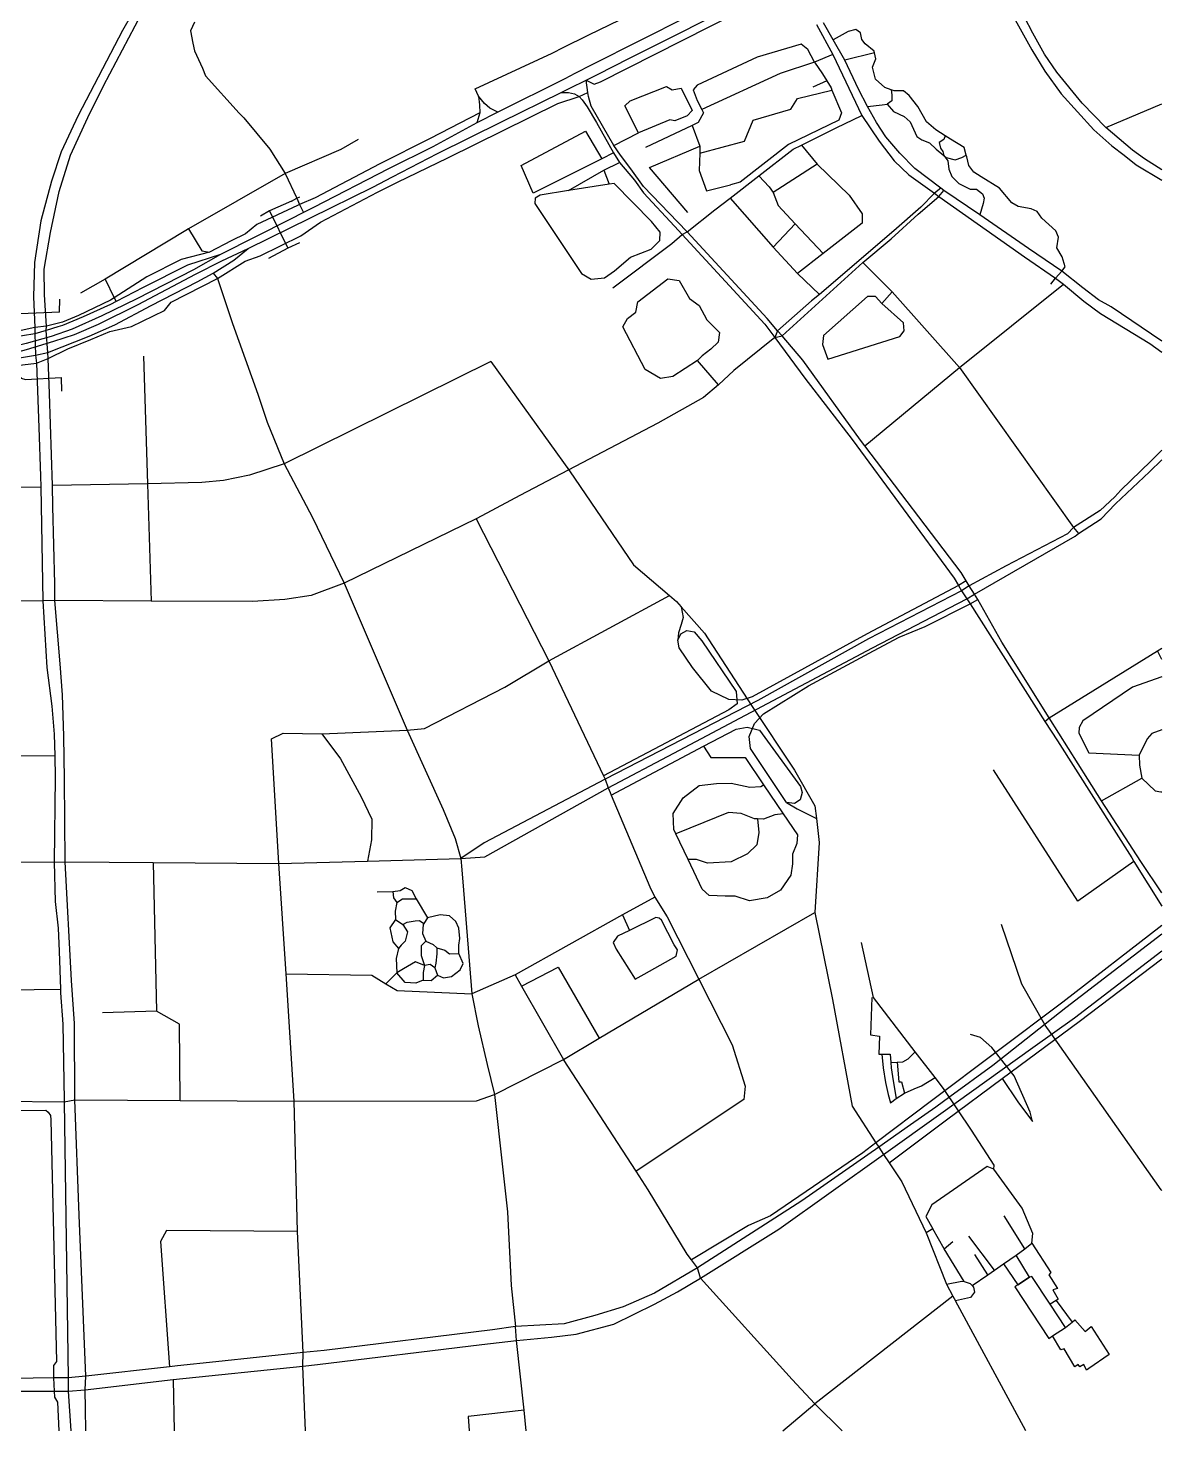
# Model space of a CAD drawing. Header units: inches. Extents: x 13375314 to 13382794, y 3537719 to 3542219.
# Drawn here: x 13380884 to 13382794, y 3537719 to 3540082 of the extents above; entities that cross this region are included whole.
import ezdxf

# ---------------------------------------------------------------- set-up
doc = ezdxf.new("R2010")
doc.units = ezdxf.units.IN
doc.header["$MEASUREMENT"] = 0

msp = doc.modelspace()

# ---------------------------------------------------------------- linework, layer by layer
for points in [[(13381843.2, 3540003.9), (13381897.1, 3540031.1), (13382102, 3540134.3), (13382160, 3540161.4), (13382301.6, 3540222.9), (13382476.9, 3540301.3)], [(13382294.1, 3540239.1), (13382157.6, 3540178), (13382074.7, 3540142), (13381833.9, 3540020.1)], [(13381824.3, 3539993.9), (13381837.9, 3539987.3), (13381848.1, 3539991.3), (13382032.5, 3540084.3), (13382162.2, 3540149.8), (13382180.3, 3540155.8), (13382195.5, 3540163.7), (13382236.2, 3540183.9)], [(13382510.1, 3540161), (13382546.8, 3540095.9), (13382574.6, 3540045.3), (13382596.8, 3540009.1), (13382624.1, 3539971.1), (13382679.1, 3539910.7), (13382709.7, 3539883.7), (13382730.1, 3539867.6)], [(13382744.1, 3539876.1), (13382699.3, 3539914.6), (13382659.7, 3539955.2), (13382617.1, 3540007.6), (13382595.8, 3540038), (13382576.4, 3540073.1), (13382562.3, 3540100.1), (13382549.7, 3540123.4), (13382527.5, 3540166.3)], [(13381075.7, 3540134.9), (13381043.3, 3540077.8), (13380968.6, 3539934.5), (13380939.9, 3539873.5), (13380923.7, 3539823.9), (13380905.9, 3539757.1), (13380895.3, 3539687.2), (13380893.1, 3539629.2), (13380895.4, 3539577.8), (13380895.8, 3539566.7)], [(13381642.6, 3539967.2), (13381637, 3539979.4), (13381767.1, 3540039.7), (13381769.3, 3540040.8), (13381784.1, 3540048.4), (13381828.8, 3540070.3), (13381880.6, 3540096), (13381984.5, 3540145.5), (13381992, 3540146.1), (13382008.4, 3540122.8)], [(13380914.7, 3539572.3), (13380915.2, 3539579.7), (13380911.7, 3539632.4), (13380911.4, 3539675.7), (13380921.7, 3539737.4), (13380936.6, 3539806.4), (13380955.4, 3539867.7), (13380984.6, 3539931.5), (13381011.4, 3539984.7), (13381085.9, 3540126.2)], [(13381164.5, 3540091.6), (13381157.9, 3540077), (13381161.9, 3540056.7), (13381164.5, 3540043.3), (13381177.7, 3540014.1), (13381183.3, 3540001.7), (13381239.9, 3539938.8), (13381247.8, 3539930.5), (13381291.1, 3539877.9), (13381317.2, 3539836.8), (13381336.7, 3539795.2), (13381341.6, 3539784.8), (13381348, 3539771.1)], [(13382212.2, 3540087.7), (13382239.8, 3540037.4), (13382288.4, 3539934.7), (13382317.6, 3539891.5), (13382343, 3539858.3), (13382367.5, 3539834.9), (13382410.6, 3539803.8), (13382418.3, 3539798.3), (13382562.5, 3539696.7), (13382614.8, 3539660.6), (13382627.9, 3539650.4), (13382662.5, 3539621.7)], [(13382660.4, 3539644.5), (13382625.3, 3539672.2), (13382569.4, 3539710.8), (13382487.1, 3539767.4), (13382426.5, 3539808.2), (13382421.5, 3539812.4), (13382377.6, 3539845.5), (13382352.7, 3539871.1), (13382329.1, 3539898.6), (13382313.3, 3539923), (13382297.7, 3539950), (13382282.8, 3539978.8), (13382259.7, 3540028), (13382240, 3540061.8), (13382224.1, 3540090.6)], [(13382630.8, 3539679.7), (13382625.7, 3539696.4), (13382617.1, 3539711.6), (13382619.5, 3539729.9), (13382615, 3539740.6), (13382591.4, 3539761.8), (13382583.6, 3539773.1), (13382573.5, 3539777.6), (13382551.7, 3539781.5), (13382541.2, 3539787.5), (13382520.3, 3539812.3), (13382489.6, 3539831.4), (13382477, 3539839.1), (13382468.7, 3539850.2), (13382465.1, 3539864.8), (13382464.2, 3539867.9), (13382460.6, 3539880.9), (13382437.6, 3539894.7), (13382428.5, 3539900.5), (13382412.8, 3539910.5), (13382397.6, 3539923.9), (13382382.7, 3539949.9), (13382368.3, 3539968.1), (13382358.8, 3539975.9), (13382342.7, 3539976.2), (13382337.7, 3539977.9), (13382327.4, 3539981.6), (13382311.6, 3539995.9), (13382306.2, 3540016.2), (13382312.2, 3540030.2), (13382309.9, 3540039.9), (13382309.2, 3540042.8), (13382294, 3540055.3), (13382288.6, 3540062.8), (13382285.9, 3540074.1), (13382278.2, 3540079.5), (13382265.3, 3540075.9), (13382240, 3540061.8)], [(13382208.7, 3540024.3), (13382197.2, 3540045.6), (13382186.2, 3540054.7), (13382112.2, 3540033), (13382010.9, 3539985.7), (13382004.2, 3539977.9), (13382010.9, 3539959.7), (13382018.7, 3539944.9), (13382021.9, 3539938.9), (13382012.9, 3539922.7), (13382002.8, 3539917.9), (13381924.2, 3539880.5)], [(13382239.8, 3540037.4), (13382208.7, 3540024.3), (13382222.1, 3540005), (13382229.3, 3539993.1), (13382236.7, 3539981), (13382238.1, 3539977.4), (13382254.4, 3539938.9), (13382249.6, 3539926.6), (13382164.9, 3539885.7), (13382083.4, 3539822.6), (13382067.2, 3539817.9)], [(13382309.9, 3540039.9), (13382259.7, 3540028)], [(13381833.9, 3540020.1), (13381804.9, 3540005.1), (13381788.3, 3539996.3), (13381675.4, 3539940.3), (13381640.1, 3539922), (13381565.7, 3539882.1)], [(13382208.7, 3540024.3), (13382150.8, 3540005.1), (13382018.7, 3539944.9)], [(13381574, 3539870.7), (13381681.5, 3539924.2), (13381781.9, 3539973.6), (13381796.7, 3539980.8), (13381824.3, 3539993.9), (13381843.2, 3540003.9)], [(13381827.9, 3539966.4), (13381826.9, 3539973.2), (13381824.3, 3539993.9)], [(13382229.3, 3539993.1), (13382205.8, 3539982.6)], [(13381590.9, 3539863.5), (13381776.6, 3539955), (13381812.2, 3539966.6), (13381826.9, 3539973.2)], [(13381642.6, 3539967.2), (13381644.6, 3539952.8), (13381644.8, 3539939.1), (13381640.1, 3539922)], [(13381675.4, 3539940.3), (13381662.1, 3539946.8), (13381653, 3539954.9), (13381642.6, 3539967.2)], [(13381781.9, 3539973.6), (13381794.4, 3539973.6), (13381804.3, 3539971.3), (13381812.2, 3539966.6), (13381817.3, 3539961)], [(13381832.6, 3539950.1), (13381827.9, 3539966.4)], [(13381870.8, 3539884.2), (13381912.3, 3539905.2), (13381889.3, 3539950.8), (13381898.2, 3539959.1), (13381959.3, 3539983.4), (13381968.9, 3539977.6), (13381984, 3539980.7), (13382002.8, 3539943.3), (13381994.3, 3539934), (13381973.3, 3539925.4), (13381964.8, 3539927.5), (13381912.3, 3539905.2)], [(13382015.4, 3539871.1), (13382091, 3539891.2), (13382105.5, 3539926.7), (13382168.6, 3539945.2), (13382180, 3539963.3), (13382238.1, 3539977.4)], [(13382337.7, 3539977.9), (13382338.8, 3539969.6), (13382338.8, 3539959.2), (13382331, 3539953.8)], [(13381817.3, 3539961), (13381825.6, 3539949.2)], [(13381825.6, 3539949.2), (13381841.7, 3539923), (13381870, 3539871.5), (13381880.1, 3539855.4), (13381905.4, 3539825.5), (13381920.7, 3539804.4), (13381973, 3539748.5), (13381986.1, 3539734.2), (13382125.2, 3539583), (13382141.7, 3539560.6), (13382192.4, 3539492.2), (13382272.2, 3539389), (13382444, 3539155.1), (13382451.2, 3539142.9), (13382456.2, 3539134.2), (13382465.4, 3539120.7)], [(13382469.3, 3539142.4), (13382464.2, 3539150.9), (13382455.9, 3539164.8), (13382293.2, 3539378.5), (13382286, 3539387.9), (13382189.2, 3539522.5), (13382154.1, 3539563.3), (13382146.4, 3539572.2), (13382129, 3539592.5), (13381994, 3539738.4), (13381978.8, 3539754.8), (13381920.9, 3539814.9), (13381899.4, 3539844.8), (13381882.2, 3539867.7), (13381870.8, 3539884.2), (13381832.6, 3539950.1)], [(13382297.7, 3539950), (13382322.7, 3539952.6), (13382331, 3539953.8), (13382341.5, 3539941.5), (13382360, 3539933.2), (13382370.1, 3539923.9), (13382381.2, 3539899.4), (13382389.5, 3539893.8), (13382402.4, 3539888.4), (13382413.7, 3539877.9), (13382426.5, 3539867.4), (13382430.7, 3539863.9), (13382445.4, 3539859.7), (13382456.7, 3539863.9), (13382464.2, 3539867.9)], [(13382699.3, 3539914.6), (13382793.8, 3539954.3)], [(13381644.8, 3539939.1), (13381561.4, 3539896)], [(13381869.1, 3539644.4), (13381968.6, 3539719.3), (13381986.1, 3539734.2), (13381994, 3539738.4), (13382041.1, 3539775.8), (13382066.5, 3539795.5), (13382115.2, 3539833.2), (13382172.9, 3539878), (13382186.8, 3539884.9), (13382245.1, 3539913.8), (13382288.4, 3539934.7)], [(13382002.8, 3539917.9), (13382015.7, 3539883), (13382015.4, 3539871.1), (13382014.5, 3539842), (13382026.7, 3539807.7), (13382067.2, 3539817.9)], [(13381440.1, 3539894.3), (13381411.2, 3539877.1), (13381317.2, 3539836.8), (13381154.6, 3539743.6), (13381149.8, 3539740.8), (13381014.2, 3539659), (13380972.4, 3539635.1)], [(13381561.4, 3539896), (13381476.6, 3539853)], [(13381870, 3539871.5), (13381850.3, 3539861.7), (13381734.8, 3539803.7), (13381714.7, 3539850.3), (13381823.1, 3539908), (13381850.3, 3539861.7)], [(13382428.5, 3539900.5), (13382426.3, 3539894.1), (13382418.5, 3539889), (13382420.9, 3539879.4), (13382425.1, 3539873.8), (13382426.5, 3539867.4), (13382433.1, 3539858.2), (13382435.2, 3539844.5), (13382440, 3539831.7), (13382451.7, 3539820.3), (13382471.1, 3539810.8), (13382481.5, 3539810.5), (13382491.4, 3539802.7), (13382494.6, 3539795.2), (13382492.9, 3539786.6), (13382487.1, 3539767.4)], [(13381565.7, 3539882.1), (13381491, 3539844.8)], [(13381497.8, 3539831.3), (13381574, 3539870.7)], [(13381995.6, 3539771.5), (13381930.6, 3539847.1), (13382015.7, 3539883)], [(13382186.8, 3539884.9), (13382213.2, 3539852.5), (13382266.9, 3539800.6), (13382289, 3539768.9), (13382289, 3539753.4), (13382223.5, 3539702.3), (13382180.3, 3539668.6)], [(13382764.4, 3539861.6), (13382744.1, 3539876.1)], [(13381476.6, 3539853), (13381367.6, 3539796.2), (13381341.6, 3539784.8), (13381338, 3539783.2), (13381269.5, 3539750.9), (13381250.2, 3539735.1), (13381226.5, 3539723.3), (13381189.9, 3539704.6), (13381142.1, 3539692.2), (13381084.4, 3539663.1), (13381029.4, 3539627.6), (13381023.1, 3539623.6), (13380969.2, 3539598), (13380942.2, 3539586.5), (13380915.2, 3539579.7), (13380895.4, 3539577.8), (13380862.5, 3539570.3), (13380826.4, 3539562.2), (13380794.9, 3539555.4), (13380761.6, 3539549.6), (13380755.2, 3539548.4)], [(13381506.3, 3539822.4), (13381590.9, 3539863.5)], [(13381794.3, 3539808.5), (13381854.1, 3539842.5), (13381880.1, 3539855.4)], [(13382213.2, 3539852.5), (13382139.1, 3539804.8)], [(13382730.1, 3539867.6), (13382750.3, 3539851.5)], [(13382750.3, 3539851.5), (13382793.8, 3539825.8)], [(13382793.8, 3539843.3), (13382764.4, 3539861.6)], [(13381491, 3539844.8), (13381365.1, 3539779.7), (13381348, 3539771.1), (13381324.9, 3539759.6), (13381208.2, 3539700.5)], [(13381255, 3539710.6), (13381464.9, 3539813.9), (13381497.8, 3539831.3)], [(13381472.5, 3539805.7), (13381506.3, 3539822.4)], [(13381854.1, 3539842.5), (13381863, 3539819.1)], [(13382115.2, 3539833.2), (13382132.5, 3539814.3), (13382139.1, 3539804.8), (13382147.5, 3539783.3), (13382176.4, 3539752.4), (13382223.5, 3539702.3)], [(13380898.4, 3539517.2), (13380917.9, 3539525.1), (13380951.2, 3539541.7), (13380989.9, 3539557.4), (13381022.1, 3539570.7), (13381058.4, 3539579), (13381114.1, 3539606.1), (13381125.4, 3539620), (13381203.1, 3539659.8), (13381249.7, 3539689.5), (13381275.3, 3539698.1), (13381343.4, 3539731.7), (13381376.7, 3539755.1), (13381472.5, 3539805.7)], [(13381898.9, 3539696.2), (13381933.6, 3539709.6), (13381948.1, 3539723.8), (13381948.9, 3539738.3), (13381934.3, 3539756.1), (13381871.3, 3539819.9), (13381863, 3539819.1), (13381794.3, 3539808.5), (13381746.8, 3539800.6), (13381738.5, 3539795.1), (13381737.7, 3539786.4), (13381816.5, 3539668.6), (13381832.3, 3539658.8), (13381855.1, 3539661.1), (13381872.1, 3539672.9), (13381898.9, 3539696.2)], [(13382421.5, 3539812.4), (13382410.6, 3539803.8), (13382387.7, 3539780.5), (13382342.1, 3539740.4), (13382217.3, 3539633.2), (13382203.9, 3539622.5), (13382146.4, 3539572.2), (13382141.7, 3539560.6)], [(13382141.7, 3539560.6), (13382154.1, 3539563.3), (13382290.2, 3539687), (13382337.9, 3539726.7), (13382383.5, 3539768.3), (13382418.3, 3539798.3), (13382426.5, 3539808.2)], [(13381327.9, 3539790.5), (13381290.6, 3539773.8), (13381275.8, 3539764.8)], [(13381327.9, 3539790.5), (13381336.7, 3539795.2), (13381341.7, 3539797.8)], [(13382066.5, 3539795.5), (13382139.1, 3539712.8), (13382180.3, 3539668.6), (13382217.3, 3539633.2)], [(13381290.6, 3539773.8), (13381321.7, 3539711.4)], [(13382176.4, 3539752.4), (13382139.1, 3539712.8)], [(13381154.6, 3539743.6), (13381176.9, 3539706.9), (13381189.9, 3539704.6)], [(13380917.6, 3539535.7), (13380987.1, 3539562.8), (13381030.4, 3539582.1), (13381091.7, 3539614.5), (13381169.1, 3539654.6), (13381195.9, 3539668.8), (13381230.7, 3539691.2), (13381255, 3539710.6)], [(13381166.2, 3539667.4), (13381210.7, 3539689.6), (13381255, 3539710.6)], [(13381341.3, 3539720.2), (13381321.7, 3539711.4), (13381289.2, 3539693.8)], [(13381208.2, 3539700.5), (13381152.7, 3539682.6), (13381077.9, 3539645.2), (13381032.5, 3539621.3), (13381023.1, 3539616.4), (13380977.2, 3539595.3), (13380942.1, 3539580.8), (13380934.3, 3539578.4), (13380914.7, 3539572.3)], [(13381208.2, 3539700.5), (13381162.8, 3539674.6)], [(13382290.2, 3539687), (13382339.6, 3539637.7), (13382453.1, 3539510), (13382645, 3539240.8), (13382653.3, 3539230.5)], [(13381162.8, 3539674.6), (13381067.3, 3539625.7), (13381008.3, 3539597.4), (13380958.2, 3539574.7), (13380923.1, 3539562.3), (13380881.1, 3539550.4), (13380849.3, 3539542.7), (13380821, 3539537.2), (13380792.6, 3539533.8), (13380736.8, 3539527.3), (13380693.2, 3539523.9), (13380634.8, 3539520.3), (13380558.1, 3539515.3), (13380479.3, 3539507.7), (13380429.9, 3539507)], [(13380443.6, 3539479.5), (13380499.8, 3539487.5), (13380564.8, 3539495.5), (13380642.9, 3539504.4), (13380689.8, 3539511.3), (13380720.9, 3539516.6), (13380748.3, 3539519.6), (13380794.5, 3539523.7), (13380826.7, 3539528), (13380852.5, 3539532.9), (13380881.7, 3539540.3), (13380927.8, 3539554.4), (13380962.2, 3539565.7), (13381003, 3539583.1), (13381069.8, 3539616.5), (13381166.2, 3539667.4)], [(13381014.2, 3539659), (13381029.4, 3539627.6), (13381032.5, 3539621.3)], [(13381195.9, 3539668.8), (13381203.1, 3539659.8), (13381228.4, 3539584.2), (13381271.1, 3539465.5), (13381287.1, 3539418), (13381315.3, 3539348.1), (13381363.5, 3539257.6), (13381416.8, 3539146.9), (13381522.8, 3538899.3), (13381583.1, 3538765.6), (13381603.3, 3538717), (13381612.8, 3538683.2)], [(13382046.8, 3539481.2), (13382011.5, 3539522.1), (13381969.9, 3539495.1), (13381949.1, 3539491.9), (13381923.6, 3539507), (13381885.7, 3539578.8), (13381893.5, 3539592.8), (13381908, 3539603.2), (13381911.1, 3539620.9), (13381961.6, 3539659.3), (13381980.8, 3539656.7), (13381997.9, 3539626.6), (13382014.6, 3539614.6), (13382027.1, 3539590.7), (13382048.9, 3539569.4), (13382046.3, 3539552.7), (13382034.3, 3539540.8), (13382019.3, 3539529.9), (13382011.5, 3539522.1)], [(13382606.9, 3539650.7), (13382614.8, 3539660.6), (13382625.3, 3539672.2), (13382630.8, 3539679.7)], [(13382339.6, 3539637.7), (13382322.3, 3539617.7), (13382311.5, 3539630), (13382297.9, 3539630), (13382223.7, 3539563.9), (13382221.9, 3539548.9), (13382231.4, 3539524.1), (13382352.2, 3539562.5), (13382359.9, 3539572), (13382358.6, 3539585.6), (13382322.3, 3539617.7)], [(13382293.2, 3539378.5), (13382453.1, 3539510), (13382627.9, 3539650.4)], [(13382687.2, 3539624.3), (13382660.4, 3539644.5)], [(13380937.4, 3539603.4), (13380937.9, 3539625.3)], [(13382662.5, 3539621.7), (13382690.2, 3539601.4)], [(13382793.8, 3539554.5), (13382708.6, 3539612.5), (13382687.2, 3539624.3)], [(13380937.4, 3539603.4), (13380871.4, 3539600.3), (13380861, 3539597.7), (13380853.7, 3539591), (13380849.1, 3539578.5), (13380866.7, 3539498.9), (13380872.4, 3539492.2), (13380879.7, 3539490.1), (13380940, 3539493.2)], [(13382690.2, 3539601.4), (13382773.2, 3539550.5), (13382793.8, 3539535.8)], [(13380895.8, 3539566.7), (13380874.9, 3539563.5), (13380820.1, 3539552.4), (13380794.7, 3539547.6), (13380773.2, 3539542.9), (13380762.2, 3539541), (13380751.4, 3539539.1)], [(13380914.7, 3539572.3), (13380895.8, 3539566.7)], [(13380895.8, 3539566.7), (13380896.8, 3539530.7)], [(13380917.6, 3539535.7), (13380914.7, 3539572.3)], [(13382141.7, 3539560.6), (13382072.6, 3539505.4), (13382046.8, 3539481.2), (13382021.6, 3539459.6), (13381944.7, 3539416.4)], [(13380223.5, 3539358), (13380243.8, 3539363.7), (13380260.8, 3539374.5), (13380278, 3539409.7), (13380282.9, 3539422.5), (13380289.7, 3539437.4), (13380300.5, 3539449.3), (13380317.6, 3539454.6), (13380368.3, 3539458.3), (13380424.7, 3539462.5), (13380463.6, 3539468.9), (13380518.1, 3539473.9), (13380551, 3539477.2), (13380650.7, 3539487), (13380755.9, 3539499.4), (13380836.8, 3539510), (13380898.4, 3539517.2)], [(13380751.1, 3539510.5), (13380804.6, 3539515.1), (13380842.7, 3539521.9), (13380896.8, 3539530.7)], [(13380896.8, 3539530.7), (13380917.6, 3539535.7)], [(13380896.8, 3539530.7), (13380898.4, 3539517.2), (13380902.3, 3539409.2), (13380905.1, 3539327.1), (13380905.9, 3539309.4), (13380909.2, 3539117.2), (13380915.7, 3539004.9), (13380924, 3538939.8), (13380928.4, 3538892.5), (13380929.2, 3538856.1), (13380930, 3538819.7), (13380928, 3538677.3)], [(13380946.9, 3538677.6), (13380945.6, 3538816.6), (13380944.6, 3538889.1), (13380942.3, 3538959), (13380938.5, 3539011.1), (13380929.4, 3539117.8), (13380929, 3539145.7), (13380926.1, 3539276.3), (13380925.1, 3539311.5), (13380920.4, 3539466.3), (13380917.9, 3539525.1), (13380917.6, 3539535.7)], [(13381663.7, 3539520.2), (13381315.3, 3539348.1), (13381257.2, 3539328.9), (13381213.3, 3539319.6), (13381177, 3539316.5), (13381085.4, 3539314.5), (13380925.1, 3539311.5)], [(13381078.6, 3539529.2), (13381085.4, 3539314.5), (13381091.8, 3539116.7)], [(13381663.7, 3539520.2), (13381795.9, 3539336.2), (13381903.7, 3539178), (13381964.4, 3539126.2), (13381976.3, 3539116), (13381984.2, 3539107.1), (13382023.3, 3539062.6), (13382102.5, 3538940.7), (13382175, 3538831.9), (13382209.2, 3538772.1), (13382211.8, 3538750.8), (13382216.7, 3538710.1), (13382209.4, 3538592.4)], [(13380940, 3539493.2), (13380940.5, 3539470.4)], [(13381944.7, 3539416.4), (13381712.6, 3539294.5)], [(13382793.8, 3539370.8), (13382775.3, 3539352.2), (13382724.7, 3539303.6), (13382714.5, 3539292.5)], [(13382715.5, 3539280.5), (13382773.1, 3539334.6), (13382793.8, 3539354.7)], [(13380575.4, 3539268.5), (13380636.5, 3539296.6), (13380676.1, 3539309.9), (13380721.9, 3539317.7), (13380771.2, 3539313.3), (13380814.6, 3539308.5), (13380846.8, 3539308.4), (13380905.9, 3539309.4)], [(13381712.6, 3539294.5), (13381656.7, 3539264.6), (13381639.1, 3539255.1), (13381416.8, 3539146.9), (13381361.2, 3539125.9), (13381316.5, 3539119.5), (13381262, 3539116.3), (13381091.8, 3539116.7), (13380929.4, 3539117.8), (13380909.2, 3539117.2), (13380778.4, 3539115.5), (13380705.1, 3539116.2), (13380673.5, 3539106.6), (13380636.5, 3539095.3), (13380589, 3539088.2), (13380461.8, 3539058), (13380427.1, 3539046.6), (13380399.1, 3539033.7), (13380355.8, 3539009.4), (13380315.9, 3538997.1), (13380270.4, 3538991.3), (13380123.3, 3538989.7)], [(13382714.5, 3539292.5), (13382689.6, 3539269.3)], [(13382691.3, 3539255.5), (13382715.5, 3539280.5)], [(13381639.1, 3539255.1), (13381761.1, 3539016), (13381853.2, 3538822.6), (13381855.9, 3538816.9), (13381861.3, 3538802.3), (13381864.3, 3538794.1), (13381866, 3538790.1), (13381931.5, 3538635.4), (13381939.8, 3538618.2)], [(13382465.4, 3539120.7), (13382478, 3539128.5), (13382647.8, 3539226.3), (13382653.3, 3539230.5), (13382691.3, 3539255.5)], [(13382689.6, 3539269.3), (13382645, 3539240.8), (13382634.7, 3539230.2), (13382531.6, 3539176.1), (13382469.3, 3539142.4)], [(13382464.2, 3539150.9), (13382451.2, 3539142.9), (13382297.4, 3539061.4)], [(13382469.3, 3539142.4), (13382456.2, 3539134.2), (13382299.5, 3539053.4)], [(13382793.9, 3538625.2), (13382758.5, 3538677.9), (13382692.3, 3538780.6), (13382669.1, 3538816.6), (13382604.1, 3538920.2), (13382524.4, 3539047.4), (13382483.7, 3539119.3), (13382478, 3539128.5), (13382469.3, 3539142.4)], [(13381522.8, 3538899.3), (13381551.9, 3538902.2), (13381687, 3538971.5), (13381761.1, 3539016), (13381964.4, 3539126.2)], [(13382306.2, 3539038.2), (13382465.4, 3539120.7)], [(13382308, 3539032.8), (13382351.4, 3539056), (13382395.3, 3539073.7), (13382471, 3539112.4), (13382483.7, 3539119.3)], [(13382465.4, 3539120.7), (13382471, 3539112.4), (13382596.8, 3538914.2), (13382617.8, 3538881.2), (13382743, 3538684.3), (13382746.8, 3538678.1), (13382793.9, 3538602.9)], [(13381984.2, 3539107.1), (13381987.6, 3539089), (13381984, 3539077.6), (13381979.7, 3539063.4), (13381978.5, 3539050.8)], [(13382035.4, 3538965.3), (13382003.3, 3539005.1), (13381980.5, 3539037.8), (13381978.5, 3539050.8), (13381983.6, 3539061.8), (13381993.5, 3539067.3), (13382006.1, 3539065), (13382018.7, 3539050), (13382077, 3538964.5), (13382078.2, 3538943.6), (13382064.4, 3538933.4), (13381853.2, 3538822.6)], [(13382299.5, 3539053.4), (13382113, 3538949.3), (13381966.2, 3538873.7)], [(13382297.4, 3539061.4), (13382103.6, 3538955.4), (13382086.1, 3538949.9), (13382064.5, 3538950.9), (13382035.4, 3538965.3)], [(13381972, 3538860.6), (13382306.2, 3539038.2)], [(13382100.9, 3538868.3), (13382098.6, 3538888.9), (13382107.4, 3538910.7), (13382123, 3538927), (13382198.4, 3538974.1), (13382308, 3539032.8)], [(13382596.8, 3538914.2), (13382604.1, 3538920.2), (13382786.4, 3539033.2), (13382793.8, 3539037.7)], [(13382793.8, 3539018.6), (13382786.4, 3539033.2)], [(13382793.8, 3538989.2), (13382744.5, 3538971.6), (13382660.8, 3538915), (13382654.5, 3538904.1), (13382654, 3538894.2), (13382670.8, 3538861.1), (13382755.4, 3538857.1)], [(13381866, 3538790.1), (13382021.9, 3538872.2), (13382076.9, 3538901.2), (13382095.4, 3538904.6), (13382116.3, 3538899.2), (13382185.3, 3538804.5), (13382188, 3538794.2), (13382184.6, 3538782.2), (13382175, 3538775.7), (13382161.7, 3538777.3), (13382100.9, 3538868.3)], [(13381294.4, 3538884.8), (13381313.6, 3538894.3), (13381379, 3538893.2), (13381522.8, 3538899.3)], [(13381347.6, 3537851), (13381338.2, 3538054.8), (13381332.6, 3538274.4), (13381318.8, 3538489), (13381306.8, 3538675), (13381294.4, 3538884.8)], [(13381379, 3538893.2), (13381410.5, 3538850.8), (13381445.2, 3538787), (13381463.3, 3538749.2), (13381462.5, 3538714.5), (13381456.1, 3538679)], [(13382793.8, 3538900), (13382776.7, 3538893.7), (13382769, 3538884.7), (13382755.4, 3538857.1), (13382755.8, 3538840.3), (13382759.9, 3538818.4)], [(13380929.2, 3538856.1), (13380794.5, 3538855), (13380718.5, 3538861.4), (13380580.9, 3538862.4), (13380478.9, 3538863.1)], [(13381966.2, 3538873.7), (13381855.9, 3538816.9), (13381652.4, 3538709.8), (13381612.8, 3538683.2)], [(13381612.8, 3538683.2), (13381653.3, 3538686.2), (13381861.3, 3538802.3), (13381972, 3538860.6)], [(13382021.9, 3538872.2), (13382033.9, 3538853.2), (13382091.9, 3538853.2), (13382123, 3538807.3), (13382155.9, 3538758.5), (13382180, 3538722.9), (13382179, 3538708.5), (13382171.8, 3538690.3), (13382171.8, 3538674.5), (13382168.7, 3538655), (13382151.6, 3538629.9), (13382128.9, 3538616.9), (13382099.5, 3538611.7), (13382075.1, 3538619.6), (13382058.3, 3538620), (13382031.5, 3538620.7), (13382019.5, 3538631.7), (13381995.7, 3538681.7), (13381975.1, 3538725), (13381971.9, 3538731.8), (13381970.8, 3538758.9), (13381987.3, 3538785.3), (13382014.4, 3538806.2), (13382043.5, 3538809.7), (13382068.6, 3538810), (13382099.8, 3538803.5), (13382118.3, 3538804.5), (13382123, 3538807.3)], [(13382746.8, 3538678.1), (13382652.3, 3538611.3), (13382510.4, 3538832.7)], [(13382692.3, 3538780.6), (13382759.9, 3538818.4), (13382782.4, 3538797.1), (13382792.2, 3538795.5), (13382793.8, 3538795.5)], [(13382155.9, 3538758.5), (13382141.7, 3538756.8), (13382123, 3538749.6), (13382112.7, 3538749.9), (13382107.9, 3538750.1), (13382085.1, 3538758.9), (13382063.7, 3538760.5), (13382022.2, 3538743.8), (13381975.1, 3538725)], [(13382161.7, 3538777.3), (13382179.4, 3538766.9), (13382193.1, 3538760.4), (13382211.8, 3538750.8)], [(13382112.7, 3538749.9), (13382114.7, 3538727.2), (13382111.6, 3538706.4), (13382096, 3538690.8), (13382068.4, 3538677.8), (13382028.4, 3538675.2), (13382009.7, 3538681.5), (13381995.7, 3538681.7)], [(13380090.8, 3538659.3), (13380121.8, 3538660), (13380132.6, 3538660.6), (13380208.5, 3538664.8), (13380276.5, 3538668.6), (13380495.1, 3538677.4), (13380732.8, 3538677.6), (13380788.1, 3538677.6), (13380794.5, 3538677.6), (13380928, 3538677.3)], [(13380928, 3538677.3), (13380946.9, 3538677.6)], [(13380928, 3538677.3), (13380930.1, 3538610.8), (13380935, 3538565.8), (13380936.6, 3538527), (13380938.7, 3538463.3), (13380938.8, 3538457.2), (13380942.6, 3538404), (13380944.8, 3538276.4), (13380944.9, 3538273.1), (13380951.5, 3537808.8)], [(13380946.9, 3538677.6), (13381094.7, 3538676.5), (13381306.8, 3538675), (13381456.1, 3538679), (13381612.8, 3538683.2)], [(13380962.9, 3538277), (13380962.5, 3538405.2), (13380957.5, 3538477.6), (13380946.9, 3538677.6)], [(13381094.7, 3538676.5), (13381100.6, 3538426.1)], [(13381612.8, 3538683.2), (13381614.6, 3538664), (13381617.3, 3538629.8), (13381631.7, 3538455), (13381642.4, 3538401.6), (13381657.3, 3538336.1), (13381669.5, 3538285.5), (13381683.5, 3538163.8), (13381691.7, 3538088), (13381697.6, 3537963.9), (13381704.9, 3537894.8)], [(13381471.9, 3538627), (13381498.6, 3538627.5), (13381499.4, 3538617), (13381505, 3538609.3), (13381502.2, 3538594.4), (13381503, 3538580.7), (13381515.1, 3538572.2), (13381523.2, 3538559.7), (13381519.1, 3538544), (13381512.3, 3538537.1), (13381507.8, 3538531.5), (13381504.2, 3538514.6), (13381505, 3538490.4), (13381487, 3538472.3)], [(13381498.6, 3538627.5), (13381511.1, 3538629.5), (13381519.5, 3538634.3), (13381530.8, 3538629.1), (13381537.7, 3538615), (13381557, 3538583.1), (13381550.7, 3538573.9), (13381549.4, 3538571.8), (13381548.6, 3538556.9), (13381554.2, 3538544), (13381566.3, 3538538.4), (13381572.8, 3538532.7), (13381572.8, 3538522.6), (13381570.7, 3538506.9), (13381569.1, 3538498.8), (13381573.6, 3538486.7), (13381583.6, 3538482.3), (13381597.4, 3538484.3), (13381611.9, 3538495.6), (13381617.1, 3538506.1), (13381609.5, 3538523), (13381609.9, 3538537.5), (13381611.5, 3538548.4), (13381609.9, 3538565.8), (13381604.6, 3538577.1), (13381593.7, 3538586.7), (13381578, 3538588.4), (13381557, 3538583.1)], [(13381939.8, 3538618.2), (13381885.1, 3538588.4), (13381704.3, 3538487.1), (13381631.7, 3538455)], [(13381939.8, 3538618.2), (13381960.3, 3538585.2), (13382014, 3538479.9), (13382070.3, 3538369.4), (13382091.7, 3538300), (13382089.6, 3538277.5), (13381908.3, 3538156.8)], [(13381505, 3538609.3), (13381514.7, 3538615.4), (13381524.8, 3538615), (13381537.7, 3538615)], [(13381503, 3538580.7), (13381493.7, 3538566.2), (13381498.6, 3538542.8), (13381507.8, 3538531.5)], [(13381515.1, 3538572.2), (13381522.7, 3538575.9), (13381536.1, 3538578.3), (13381543.7, 3538578.7), (13381550.7, 3538573.9)], [(13381885.1, 3538588.4), (13381897.1, 3538561.9), (13381877.1, 3538552.4), (13381869.5, 3538541.6), (13381874.7, 3538530.6), (13381906.6, 3538480.1), (13381921.9, 3538488.2), (13381975.6, 3538518.7), (13381978.2, 3538529.2), (13381972.6, 3538537.7), (13381951.2, 3538579.5), (13381946.9, 3538582.8), (13381941.5, 3538584), (13381897.1, 3538561.9)], [(13382014, 3538479.9), (13382209.4, 3538592.4)], [(13382209.4, 3538592.4), (13382238.9, 3538445.8), (13382272.2, 3538265.9), (13382312.2, 3538204.3), (13382316.9, 3538197.1), (13382324.9, 3538184.7)], [(13382793.9, 3538123.9), (13382792.8, 3538125.4), (13382607.4, 3538388.3), (13382597.2, 3538402.7), (13382558, 3538471.8), (13382523.6, 3538572.3)], [(13382793.9, 3538570.4), (13382627.2, 3538441.4)], [(13382793.9, 3538555.9), (13382632, 3538431.9)], [(13381554.2, 3538544), (13381546.5, 3538535.9), (13381546.5, 3538519.8), (13381551.8, 3538502.9), (13381549.8, 3538491.2), (13381549.8, 3538478.3), (13381537.3, 3538473.4), (13381519.5, 3538474.6), (13381505, 3538490.4)], [(13381572.8, 3538532.7), (13381586.1, 3538528.7), (13381593.7, 3538522.6), (13381609.5, 3538523)], [(13382510.9, 3538160.1), (13382511.4, 3538166.8), (13382473.4, 3538225.7), (13382426.1, 3538296.1), (13382412.2, 3538314.1), (13382378.5, 3538357.8), (13382308, 3538449), (13382287.9, 3538541.7)], [(13382646.4, 3538415.1), (13382793.9, 3538527.6)], [(13381569.1, 3538498.8), (13381561.5, 3538504.5), (13381551.8, 3538502.9), (13381536.9, 3538508.9), (13381516.3, 3538497.2), (13381505, 3538490.4)], [(13381715.1, 3538468.3), (13381776.9, 3538500.4), (13381846.3, 3538380.7)], [(13382654.3, 3538408.9), (13382793.9, 3538514)], [(13380280.1, 3538493.4), (13380322.1, 3538485.3), (13380389.8, 3538477.6), (13380500.8, 3538475), (13380541.6, 3538471.6), (13380621.1, 3538453.5), (13380717.3, 3538451.9), (13380804.7, 3538461.4), (13380938.7, 3538463.3)], [(13381318.8, 3538489), (13381463.3, 3538486.8), (13381487, 3538472.3), (13381505.9, 3538460.8), (13381631.7, 3538455)], [(13381549.8, 3538478.3), (13381563.1, 3538477.9), (13381573.6, 3538486.7)], [(13381704.3, 3538487.1), (13381715.1, 3538468.3), (13381785.7, 3538344.9)], [(13381785.7, 3538344.9), (13381846.3, 3538380.7), (13382014, 3538479.9)], [(13382305.3, 3538449.3), (13382303.3, 3538386.5), (13382318.2, 3538384.2), (13382317.3, 3538353.9), (13382322.2, 3538353.8), (13382336.3, 3538353.5), (13382337.1, 3538339.6), (13382337.7, 3538330.4), (13382341.3, 3538308.7), (13382346.3, 3538278.8)], [(13382627.2, 3538441.4), (13382405.9, 3538274.9)], [(13382632, 3538431.9), (13382508.8, 3538334.6), (13382436.8, 3538281.7), (13382412.8, 3538264.6)], [(13381140.6, 3538275.8), (13381139.4, 3538404), (13381100.6, 3538426.1), (13381009.3, 3538423.1)], [(13382421.2, 3538253.7), (13382576.5, 3538364.8), (13382646.4, 3538415.1)], [(13382431.3, 3538243.1), (13382524.8, 3538312.6), (13382654.3, 3538408.9)], [(13382551.3, 3538273.4), (13382575.6, 3538240.4), (13382572.2, 3538256.2), (13382544.8, 3538316.9), (13382507.4, 3538365), (13382488.5, 3538381.8), (13382471.7, 3538386.6)], [(13382337.1, 3538339.6), (13382348.1, 3538340.3), (13382357.4, 3538340.9), (13382366.4, 3538345.9), (13382378.5, 3538357.8)], [(13381669.5, 3538285.5), (13381785.7, 3538344.9)], [(13382011.4, 3537994), (13382001.6, 3538007.2), (13381994.3, 3538017), (13381928.6, 3538125), (13381908.3, 3538156.8), (13381785.7, 3538344.9)], [(13382322.2, 3538353.8), (13382324.2, 3538330.7), (13382328.4, 3538306.2), (13382332.9, 3538285.6), (13382336.8, 3538271.6), (13382346.3, 3538278.8), (13382360.4, 3538287.7), (13382376.5, 3538295.5), (13382389, 3538300.5), (13382412.2, 3538314.1)], [(13382348.1, 3538340.3), (13382350.5, 3538307.1), (13382355.3, 3538307.1), (13382360.4, 3538287.7)], [(13382524.8, 3538312.6), (13382551.3, 3538273.4)], [(13380138.9, 3538276), (13380279, 3538274.7), (13380498.9, 3538272.2), (13380514.5, 3538275.4), (13380523.3, 3538275.4), (13380730.1, 3538275.9), (13380944.9, 3538273.1), (13380962.9, 3538277)], [(13380962.9, 3538277), (13381140.6, 3538275.8), (13381332.6, 3538274.4), (13381639.2, 3538274.8), (13381669.5, 3538285.5)], [(13380981.6, 3537811.5), (13380970.3, 3538082.6), (13380962.9, 3538277)], [(13382412.8, 3538264.6), (13382370.4, 3538234.5), (13382316.9, 3538197.1), (13382187.6, 3538106.8), (13382011.4, 3537994), (13381939.2, 3537951), (13381886.2, 3537928), (13381838.7, 3537913.7), (13381787, 3537899.3), (13381704.9, 3537894.8), (13381666.3, 3537889.1), (13381382.7, 3537854.6), (13381347.6, 3537851)], [(13382405.9, 3538274.9), (13382312.2, 3538204.3), (13382290, 3538187.5), (13382134.8, 3538081.6), (13382097.7, 3538065.3), (13382001.6, 3538007.2)], [(13379594.1, 3537767.8), (13380018.1, 3537771.2), (13380124.4, 3537772.1), (13380145.3, 3537773.1), (13380531.7, 3537785.8), (13380848.3, 3537785.9), (13380928, 3537785.9), (13380951.9, 3537786.2), (13380980.4, 3537788.2), (13381128.6, 3537805.5), (13381347, 3537828.4), (13381371.4, 3537831), (13381648.7, 3537864.9), (13381706.6, 3537871.5), (13381765.8, 3537876.9), (13381807.5, 3537882.1), (13381870.7, 3537899.1), (13381939.1, 3537932.7), (13381977.8, 3537953.4), (13382016.7, 3537976.6), (13382148.9, 3538058.7), (13382324.9, 3538184.7), (13382421.2, 3538253.7)], [(13380524.3, 3538258.2), (13380730.1, 3538258.8), (13380914.2, 3538259.3), (13380917.8, 3538255.7), (13380921.8, 3538250.3), (13380922.8, 3538243.2), (13380932.3, 3537836.1), (13380927.2, 3537829.5)], [(13382334.4, 3538170.5), (13382431.3, 3538243.1)], [(13382324.9, 3538184.7), (13382334.4, 3538170.5), (13382355.9, 3538138.4), (13382397, 3538052.7), (13382431.3, 3537966.2), (13382441.9, 3537946), (13382446, 3537938.3)], [(13382474.2, 3537963.9), (13382500.4, 3537982.1), (13382511.8, 3537990), (13382527.2, 3538000.7), (13382548.3, 3538015.4), (13382563.1, 3538025.6), (13382574.7, 3538035.2), (13382576.5, 3538051.7), (13382558.3, 3538094.2), (13382510.9, 3538160.1), (13382499.3, 3538164.4), (13382406.3, 3538099.7), (13382396.4, 3538080.4), (13382407.9, 3538059.2)], [(13382563.1, 3538025.6), (13382528, 3538081.4)], [(13381338.2, 3538054.8), (13381117.6, 3538056.7), (13381107, 3538037.9), (13381122.4, 3537827)], [(13382460.5, 3537970.5), (13382427.1, 3538026), (13382407.9, 3538059.2), (13382397, 3538052.7)], [(13382427.1, 3538026), (13382441.5, 3538038.4)], [(13382511.8, 3537990), (13382468.9, 3538047.1)], [(13382574.7, 3538035.2), (13382606.9, 3537985.7), (13382603.2, 3537982.2), (13382617.9, 3537959.2), (13382610, 3537956.5), (13382619.3, 3537941.1), (13382615.6, 3537938.7), (13382605.7, 3537932.4)], [(13382500.4, 3537982.1), (13382478.5, 3538016.1)], [(13382527.2, 3538000.7), (13382550.9, 3537965), (13382570.7, 3537977.8), (13382548.3, 3538015.4)], [(13382209.3, 3537764.5), (13382171.3, 3537805.5), (13382016.7, 3537976.6), (13382011.4, 3537994)], [(13382550.9, 3537965), (13382546.1, 3537961.9), (13382603.1, 3537874.9), (13382609.7, 3537879.2), (13382631.3, 3537893.4), (13382605.7, 3537932.4), (13382574.9, 3537979.4), (13382570.7, 3537977.8), (13382550.9, 3537965)], [(13382431.3, 3537966.2), (13382457.1, 3537971.4), (13382460.5, 3537970.5), (13382470.8, 3537967.6), (13382474.2, 3537963.9), (13382476.6, 3537961.1), (13382478, 3537952.9), (13382471.5, 3537943.6), (13382446, 3537938.3)], [(13382441.9, 3537946), (13382209.3, 3537764.5)], [(13382564.7, 3537719.1), (13382446, 3537938.3)], [(13382615.6, 3537938.7), (13382642.4, 3537902.4)], [(13381723.2, 3537719.1), (13381719.6, 3537753.9), (13381706.6, 3537871.5), (13381704.9, 3537894.8)], [(13382631.3, 3537893.4), (13382642.4, 3537902.4), (13382647.3, 3537906.4), (13382664.5, 3537886.5), (13382674.4, 3537895.1), (13382704.8, 3537847.9), (13382670.8, 3537824.1), (13382667, 3537821.7), (13382662.2, 3537831), (13382655.3, 3537826.9), (13382652.6, 3537831), (13382647.1, 3537827.2), (13382629.2, 3537857.4), (13382623.7, 3537855.7), (13382609.7, 3537879.2)], [(13381347.6, 3537851), (13381200.3, 3537835.7)], [(13381351.3, 3537719.1), (13381347, 3537828.4), (13381347.6, 3537851)], [(13380927.2, 3537829.5), (13380927.3, 3537808.6), (13380928, 3537785.9), (13380928.6, 3537776)], [(13381200.3, 3537835.7), (13381136.1, 3537829), (13381122.4, 3537827), (13380981.6, 3537811.5)], [(13380951.5, 3537808.8), (13380927.3, 3537808.6), (13380823.4, 3537807), (13380530.6, 3537802.5), (13380374.6, 3537797.6), (13380144.3, 3537789.2), (13380123, 3537789.6)], [(13380981.6, 3537811.5), (13380951.5, 3537808.8)], [(13380951.5, 3537808.8), (13380951.9, 3537786.2), (13380956.4, 3537719.1)], [(13380981.7, 3537719.1), (13380981, 3537756.2), (13380980.4, 3537788.2), (13380981.6, 3537811.5)], [(13381128.6, 3537805.5), (13381130.4, 3537719.1)], [(13380928.6, 3537776), (13380934, 3537767.8), (13380935.8, 3537719.1)], [(13381719.6, 3537753.9), (13381625.2, 3537743.2), (13381627, 3537719.1)], [(13382155.6, 3537719.1), (13382209.3, 3537764.5)], [(13382255.1, 3537719.1), (13382209.3, 3537764.5)]]:
    msp.add_lwpolyline(points)

doc.saveas('drawing.dxf')
